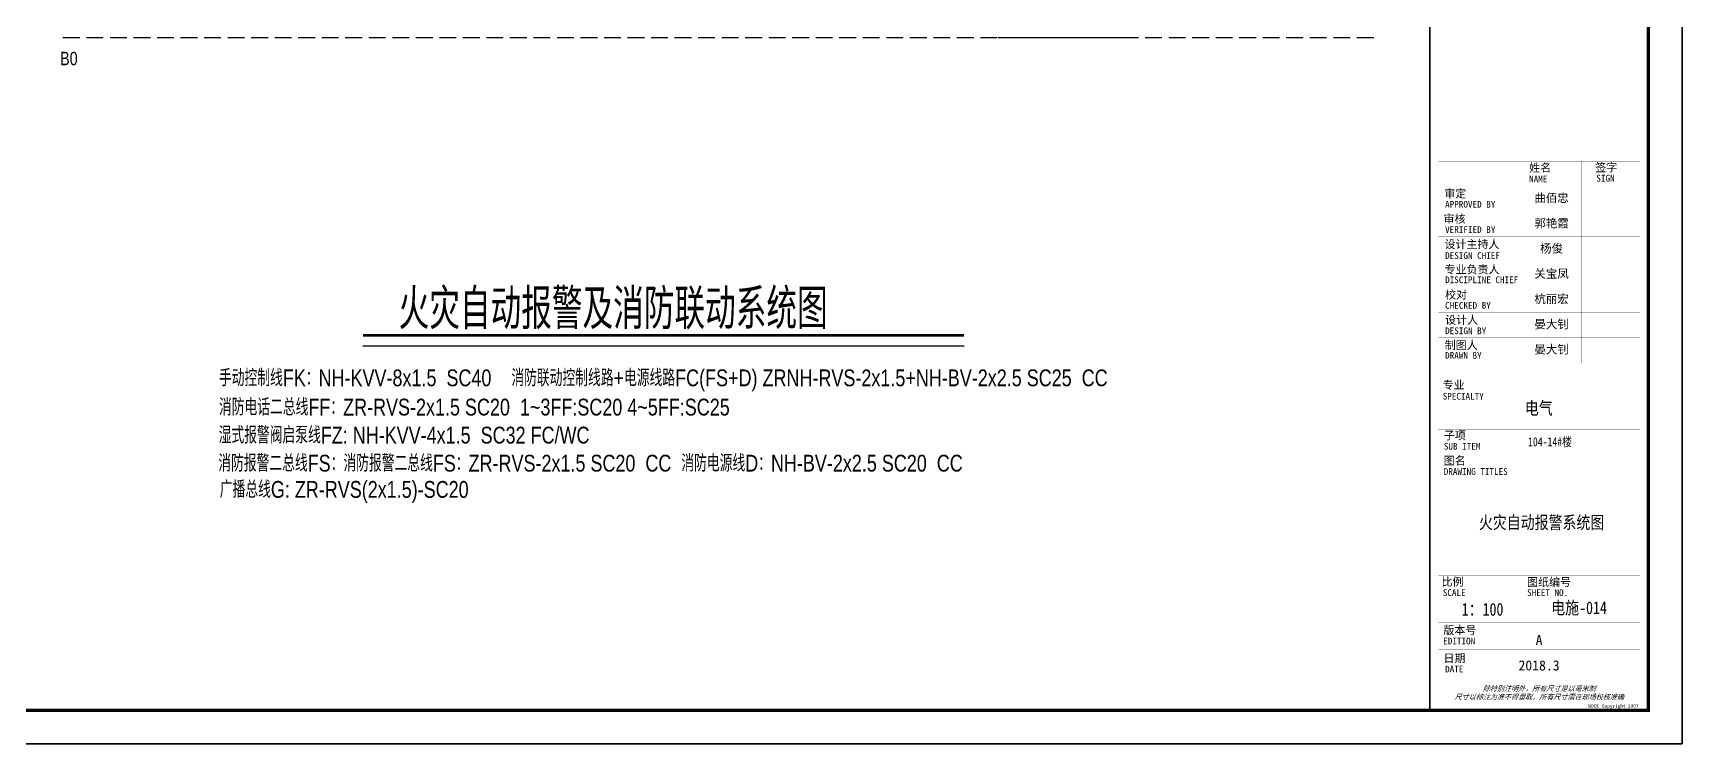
# Model space of a CAD drawing. Extents: x -54686 to 596156, y -555137 to 71395.
# Drawn here: x 547088 to 596156, y -483226 to -462090 of the extents above; entities that cross this region are included whole.
import ezdxf
from ezdxf.enums import TextEntityAlignment as Align

# ---------------------------------------------------------------- set-up
doc = ezdxf.new("R2010")
doc.units = 0
doc.header["$LTSCALE"] = 1000
doc.linetypes.add('CONTINOUS', pattern=[0])
doc.linetypes.add('DASH', pattern=[0.35, 0.25, -0.1])
doc.layers.get('0').update_dxf_attribs({"linetype": 'CONTINUOUS'})
for name, color, linetype in [('DIM-系统', 3, 'CONTINUOUS'), ('LAYER1', 7, 'CONTINOUS'), ('SHEET_TEXT', 7, 'CONTINUOUS'), ('TEL_TEXT', 3, 'CONTINUOUS'), ('TEL_TITLE', 6, 'CONTINUOUS')]:
    doc.layers.add(name, color=color, linetype=linetype)
doc.layers.add('PUB_TEXT', color=7, linetype='CONTINUOUS', plot=False)
doc.styles.add('_HZTXT', font='ROS', dxfattribs={"width": 0.8, "bigfont": 'JD'})
doc.styles.add('H-图名', font='', dxfattribs={"width": 0.8, "height": 9})
doc.styles.add('华文细黑', font='STXIHEI.TTF', dxfattribs={"height": 10})
doc.styles.get('H-图名').set_extended_font_data('SimSun')

# ---------------------------------------------------------------- blocks, each defined once
blk = doc.blocks.new('WDCE Copyright200X')
at = {"const_width": 0.016}
blk.add_lwpolyline([(-10.6, 1.26, 1), (-11.4, 1.26, 1)], format="xyb", close=True, dxfattribs=at)
at = {"style": '华文细黑'}
for s, p in [('WDCE ', (-11.46, 0.5)), ('     Copyright ', (-3.51, 0.5))]:
    blk.add_text(s, height=1, dxfattribs=at).set_placement(p, align=Align.BOTTOM_RIGHT)
blk.add_text('c', height=0.6, dxfattribs=at).set_placement((-11.04, 1.35), align=Align.MIDDLE_CENTER)
blk.add_attdef('200X', text='', height=1, dxfattribs=at).set_placement((-0.45, 0.5), align=Align.BOTTOM_RIGHT)
blk = doc.blocks.new('SDG AETH AE5H')
at = {"layer": 'DIM-系统'}
blk.add_lwpolyline([(-54686, 13482), (29414, 13482), (29414, -45918), (-54686, -45918)], close=True, dxfattribs=at)

msp = doc.modelspace()

# ---------------------------------------------------------------- linework, layer by layer
for p, q in [((575808, -462224), (579976, -462224)), ((556906, -471391), (574795, -471391))]:
    msp.add_line(p, q)
at = {"const_width": 50}
msp.add_lwpolyline([(588656, -482226), (595156, -482226), (595156, -432176), (588656, -432176)], close=True, dxfattribs=at)
for points, const_width in [([(588906, -471900), (594906, -471900), (594906, -465900), (588906, -465900), (588906, -471900)], 5), ([(591406, -465900), (591406, -471900)], 5), ([(593156, -465900), (593156, -471900)], 5), ([(588906, -466650), (594906, -466650)], 5), ([(588906, -467400), (594906, -467400)], 5), ([(588906, -468150), (594906, -468150)], 5), ([(588906, -468900), (594906, -468900)], 5), ([(588906, -469650), (594906, -469650)], 5), ([(588906, -470400), (594906, -470400)], 5), ([(556906, -471080), (574795, -471080)], 75), ([(588906, -471150), (594906, -471150)], 5), ([(588906, -472376), (594906, -472376), (594906, -481226), (588906, -481226), (588906, -472376)], 5), ([(588906, -473876), (594906, -473876)], 5), ([(588906, -474626), (594906, -474626)], 5), ([(588906, -478226), (594906, -478226)], 5), ([(591406, -478226), (591406, -479626)], 5), ([(588906, -479626), (594906, -479626)], 5), ([(588906, -480426), (594906, -480426)], 5)]:
    msp.add_lwpolyline(points, dxfattribs=dict(const_width=const_width))
at = {"layer": 'LAYER1', "linetype": 'DASH', "ltscale": 2}
msp.add_line((547981, -462224), (587156, -462224), dxfattribs=at)
at = {"layer": 'TEL_TITLE', "color": 6}
msp.add_lwpolyline([(512056, -483226), (596156, -483226), (596156, -423826), (512056, -423826)], close=True, dxfattribs=at)
at = {"layer": 'TEL_TITLE', "color": 6, "const_width": 100}
msp.add_lwpolyline([(514556, -482226), (595156, -482226), (595156, -424826), (514556, -424826)], close=True, dxfattribs=at)

# ---------------------------------------------------------------- block references
at = {"xscale": 100, "yscale": 100, "zscale": 100}
msp.add_blockref('WDCE Copyright200X', (594906, -482226), dxfattribs=at).add_auto_attribs({'200X': '2007'})
at = {"layer": 'DIM-系统'}
msp.add_blockref('SDG AETH AE5H', (566742, -437308), dxfattribs=at)

# ---------------------------------------------------------------- texts
at = {"style": '华文细黑'}
for s, height, p in [('姓名', 240, (591605, -465978)), ('签字', 240, (593575, -465969)), ('NAME', 200, (591606, -466330)), ('SIGN', 200, (593606, -466306)), ('审定', 240, (589083, -466745)), ('APPROVED BY', 200, (589106, -467082)), ('审核', 240, (589060, -467496)), ('VERIFIED BY', 200, (589106, -467834)), ('设计主持人', 240, (589088, -468250)), ('专业负责人', 240, (589089, -469000)), ('DESIGN CHIEF', 200, (589106, -468607)), ('DISCIPLINE CHIEF', 200, (589106, -469327)), ('校对', 240, (589106, -469750)), ('CHECKED BY', 200, (589106, -470089)), ('设计人', 240, (589106, -470500)), ('DESIGN BY', 200, (589106, -470843)), ('制图人', 240, (589095, -471250)), ('DRAWN BY', 200, (589106, -471576)), ('专业', 240, (589033, -472433)), ('SPECIALTY', 200, (589033, -472788)), ('子项', 240, (589068, -473934)), ('SUB ITEM', 200, (589068, -474276)), ('图名', 240, (589065, -474685)), ('DRAWING TITLES', 200, (589065, -475026)), ('比例', 240, (589000, -478284)), ('图纸编号', 240, (591545, -478293)), ('SCALE', 200, (589037, -478626)), ('SHEET NO.', 200, (591545, -478626)), ('版本号', 240, (589055, -479723)), ('EDITION', 200, (589049, -480065)), ('日期', 240, (589055, -480557)), ('DATE', 200, (589106, -480899))]:
    msp.add_text(s, height=height, dxfattribs=at).set_placement(p, align=Align.TOP_LEFT)
at = {"color": 4, "style": '华文细黑'}
for s, p in [('A', (591902, -480285)), ('2018.3', (591902, -481041))]:
    msp.add_text(s, height=300, dxfattribs=at).set_placement(p, align=Align.CENTER)
at = {"style": '华文细黑', "oblique": 20}
for s, p in [('尺寸以标注为准不得量取，所有尺寸需在现场校核准确', (591906, -481826)), ('除特别注明外，所有尺寸是以毫米制', (591906, -481576))]:
    msp.add_text(s, height=150, dxfattribs=at).set_placement(p, align=Align.MIDDLE_CENTER)
at = {"layer": 'PUB_TEXT', "style": '_HZTXT', "width": 0.8}
msp.add_text('火灾自动报警及消防联动系统图', height=1200, rotation=0, dxfattribs=at).set_placement((557967, -470894, -39448))
at = {"layer": 'SHEET_TEXT', "style": '华文细黑'}
for tag, p in [('曲佰忠', (592274, -466871)), ('郭艳霞', (592274, -467621)), ('杨俊', (592274, -468371)), ('关宝凤', (592274, -469121)), ('杭丽宏', (592274, -469871)), ('晏大钊', (592274, -470621)), ('晏大钊', (592274, -471371))]:
    msp.add_attdef(tag, text='', height=250, dxfattribs=at).set_placement(p, align=Align.TOP_CENTER)
at = {"layer": 'TEL_TEXT', "ltscale": 2, "style": '_HZTXT', "width": 0.8}
msp.add_text('B0', height=400, dxfattribs=at).set_placement((547894, -463049))
at = {"layer": 'TEL_TEXT', "width": 0.8}
for s, height, style, p in [('手动控制线FK：NH-KVV-8x1.5  SC40    消防联动控制线路+电源线路FC(FS+D) ZRNH-RVS-2x1.5+NH-BV-2x2.5 SC25  CC', 500, '_HZTXT', (552622, -472592)), ('消防电话二总线FF：ZR-RVS-2x1.5 SC20  1~3FF:SC20 4~5FF:SC25 ', 500, '_HZTXT', (552622, -473461)), ('电气', 379.7, 'H-图名', (591479, -473431)), ('湿式报警阀启泵线FZ: NH-KVV-4x1.5  SC32 FC/WC', 500, '_HZTXT', (552612, -474294)), ('104-14#楼', 265.8, 'H-图名', (591575, -474375)), ('消防报警二总线FS：消防报警二总线FS：ZR-RVS-2x1.5 SC20  CC  消防电源线D：NH-BV-2x2.5 SC20  CC', 500, '_HZTXT', (552602, -475128)), ('广播总线G: ZR-RVS(2x1.5)-SC20', 500, '_HZTXT', (552646, -475908)), ('火灾自动报警系统图', 379.7, 'H-图名', (590113, -476829)), ('1：100', 379.7, 'H-图名', (589600, -479413)), ('电施-014', 379.7, 'H-图名', (592264, -479366))]:
    msp.add_text(s, height=height, dxfattribs=dict(at, style=style)).set_placement(p)

doc.saveas('drawing.dxf')
